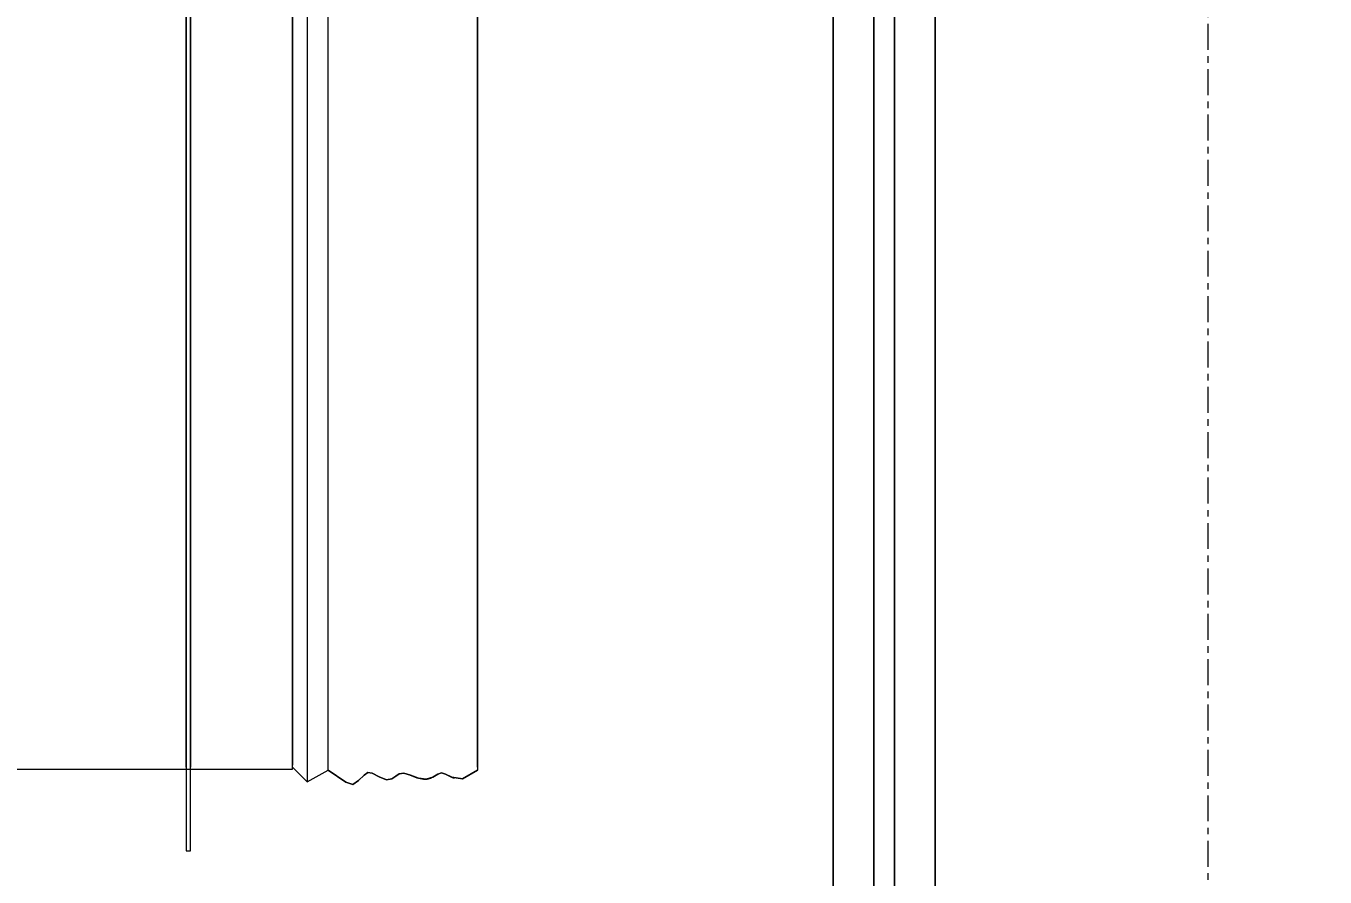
# Model space of a CAD drawing. Header units: millimetres. Extents: x -22227 to 20164, y 15335 to 61747.
# Drawn here: x 2623 to 3259, y 53908 to 54325 of the extents above; entities that cross this region are included whole.
import ezdxf

# ---------------------------------------------------------------- set-up
doc = ezdxf.new("R2010")
doc.units = ezdxf.units.MM
doc.linetypes.add('Grid Line', pattern=[22.225, 12.7, -3.175, 3.175, -3.175])
for name, color, linetype, lineweight in [('A-ANNO-DIMS', 7, 'Continuous', 9), ('A-ANNO-DIMS-170', 7, 'Continuous', 9), ('A-WALL', 7, 'Continuous', 9), ('M-EQPM', 7, 'Continuous', 5), ('S-GRID', 7, 'Continuous', 9)]:
    doc.layers.add(name, color=color, linetype=linetype, lineweight=lineweight)
doc.layers.add('A-GLAZ', color=7, linetype='Continuous', lineweight=9, true_color=0x00007f)
doc.styles.add('Arial_4', font='arial.ttf', dxfattribs={"width": 0.8, "height": 255})
doc.dimstyles.new('AK_DIM_2_0_Arial_đỏ', dxfattribs={"dimscale": 304.8, "dimtxt": 260.166147, "dimasz": 0.278871, "dimexe": 0.278871, "dimexo": 0.278871, "dimgap": 0.055774, "dimtad": 1, "dimdec": 0, "dimzin": 0, "dimdsep": 46, "dimtxsty": 'Arial_4', "dimblk1": 'OBLIQUE', "dimblk2": 'OBLIQUE', "dimsah": 1, "dimcen": 0.09, "dimadec": 0, "dimazin": 0, "dimtfac": 1, "dimtdec": 4, "dimtix": 1, "dimtmove": 0, "dimatfit": 3, "dimfxl": 1, "dimtvp": 1, "dimtolj": 1, "dimtzin": 0, "dimarcsym": 2})

# ---------------------------------------------------------------- blocks, each defined once
blk = doc.blocks.new('AK_OViewTuongPanel - 1000x1200-V7-MẶT BẰNG BỐ TRÍ THIẾT BỊ')
at = {"layer": 'A-GLAZ', "color": 254, "true_color": 0xcccce5}
for p, q in [((-500, 25), (500, 25)), ((-500, 5), (500, 5)), ((500, -5), (-500, -5)), ((500, -25), (-500, -25))]:
    blk.add_line(p, q, dxfattribs=at)
at = {"layer": 'A-GLAZ', "color": 9, "true_color": 0xaaaad4}
for p, q in [((500, 25), (-500, 25)), ((500, 5), (-500, 5)), ((-500, -5), (500, -5)), ((-500, -25), (500, -25))]:
    blk.add_line(p, q, dxfattribs=at)
blk = doc.blocks.new('AK-SGS-M3-A_rvt-1-MẶT BẰNG BỐ TRÍ THIẾT BỊ')
at = {"layer": 'A-WALL', "color": 254, "true_color": 0xe0e0e0}
for p, q in [((3017.8, 54479.44), (3017.8, 53479.44)), ((3067.8, 53479.44), (3067.8, 54479.44))]:
    blk.add_line(p, q, dxfattribs=at)
at = {"layer": 'A-WALL', "color": 254, "true_color": 0xcccccc}
for p, q in [((3017.8, 53479.44), (3017.8, 54479.44)), ((3067.8, 54479.44), (3067.8, 53479.44))]:
    blk.add_line(p, q, dxfattribs=at)
at = {"layer": 'A-GLAZ', "color": 9, "lineweight": 9, "true_color": 0xaaaad4, "rotation": 89.99999999999993}
blk.add_blockref('AK_OViewTuongPanel - 1000x1200-V7-MẶT BẰNG BỐ TRÍ THIẾT BỊ', (3042.8, 53979.44), dxfattribs=at)
blk = doc.blocks.new('03_DSC_Fan _axial_ - 760-1827556-MẶT BẰNG BỐ TRÍ THIẾT BỊ')
at = {"layer": 'M-EQPM', "color": 34, "true_color": 0x994c00}
for p, q in [((648, 340), (648, -340)), ((648, 340), (648, -340)), ((650, -340), (650, 340)), ((650, -340), (650, 340)), ((707.21, 306.21), (707.21, -306.21)), ((707.21, 306.21), (707.21, -306.21)), ((648, -299), (648, 299)), ((648, -299), (648, 299)), ((650, 299), (650, -299)), ((650, 299), (650, -299)), ((700, -300), (700, 300)), ((700, -300), (700, 300)), ((700, -299), (700, 299)), ((700, -299), (700, 299)), ((717.36, -300.41), (717.36, 300.41)), ((717.36, -300.41), (717.36, 300.41)), ((790.59, 300.41), (790.59, -300.41)), ((790.59, 300.41), (790.59, -300.41)), ((790.59, -299), (790.59, 299)), ((790.59, -299), (790.59, 299)), ((700, 298), (700, -298)), ((700, 298), (700, -298)), ((0, -300), (700, -300)), ((700, -299), (707.21, -306.21)), ((707.21, -306.21), (717.36, -300.41)), ((648, -340), (650, -340))]:
    blk.add_line(p, q, dxfattribs=at)
at = {"layer": 'M-EQPM', "color": 34, "true_color": 0x994c00, "flags": 128}
for points in [[(790.59, -300.41), (783.19, -304.71), (777.96, -303.89), (774.86, -302.37), (772.99, -301.74), (771.13, -302.4), (768.63, -303.87), (765.43, -304.88), (761.6, -304.37), (757.67, -302.96), (754.4, -301.93), (752.23, -302.18), (750.55, -303.31), (748.62, -304.66), (745.97, -305.15), (742.45, -303.79), (739.04, -301.93), (736.85, -301.54), (734.99, -302.87), (732.28, -305.52), (729.55, -307.49), (726.06, -306.39), (717.36, -300.41)], [(717.36, -300.41), (726.06, -306.39), (729.55, -307.49), (732.28, -305.52), (734.99, -302.87), (736.85, -301.54), (739.04, -301.93), (742.45, -303.79), (745.97, -305.15), (748.62, -304.66), (750.55, -303.31), (752.23, -302.18), (754.4, -301.93), (757.67, -302.96), (761.6, -304.37), (765.43, -304.88), (768.63, -303.87), (771.13, -302.4), (772.99, -301.74), (774.86, -302.37), (777.96, -303.89), (783.19, -304.71), (790.59, -300.41)], [(754.42, -301.94), (755.89, -302.31), (760.9, -304.16), (764.11, -304.89), (765.98, -304.81), (767.63, -304.33), (771.16, -302.39), (772.27, -301.85), (772.79, -301.75), (773.25, -301.76), (773.72, -301.87), (775.93, -302.92), (778.18, -303.99), (779.17, -304.35)]]:
    blk.add_lwpolyline(points, dxfattribs=at)
blk = doc.blocks.new('03_DSC_Fan _axial_ - 760-V163-MẶT BẰNG BỐ TRÍ THIẾT BỊ')
at = {"layer": 'M-EQPM', "color": 34, "true_color": 0x994c00}
for p, q in [((648, 340), (648, -340)), ((648, 340), (648, -340)), ((650, -340), (650, 340)), ((650, -340), (650, 340)), ((707.21, 306.21), (707.21, -306.21)), ((707.21, 306.21), (707.21, -306.21)), ((648, -299), (648, 299)), ((648, -299), (648, 299)), ((650, 299), (650, -299)), ((650, 299), (650, -299)), ((700, -300), (700, 300)), ((700, -300), (700, 300)), ((700, -299), (700, 299)), ((700, -299), (700, 299)), ((717.36, -300.41), (717.36, 300.41)), ((717.36, -300.41), (717.36, 300.41)), ((790.59, 300.41), (790.59, -300.41)), ((790.59, 300.41), (790.59, -300.41)), ((790.59, -299), (790.59, 299)), ((790.59, -299), (790.59, 299)), ((700, 298), (700, -298)), ((700, 298), (700, -298)), ((0, -300), (700, -300)), ((700, -299), (707.21, -306.21)), ((707.21, -306.21), (717.36, -300.41)), ((648, -340), (650, -340))]:
    blk.add_line(p, q, dxfattribs=at)
at = {"layer": 'M-EQPM', "color": 34, "true_color": 0x994c00, "flags": 128}
for points in [[(790.59, -300.41), (783.19, -304.71), (777.96, -303.89), (774.86, -302.37), (772.99, -301.74), (771.13, -302.4), (768.63, -303.87), (765.43, -304.88), (761.6, -304.37), (757.67, -302.96), (754.4, -301.93), (752.23, -302.18), (750.55, -303.31), (748.62, -304.66), (745.97, -305.15), (742.45, -303.79), (739.04, -301.93), (736.85, -301.54), (734.99, -302.87), (732.28, -305.52), (729.55, -307.49), (726.06, -306.39), (717.36, -300.41)], [(717.36, -300.41), (726.06, -306.39), (729.55, -307.49), (732.28, -305.52), (734.99, -302.87), (736.85, -301.54), (739.04, -301.93), (742.45, -303.79), (745.97, -305.15), (748.62, -304.66), (750.55, -303.31), (752.23, -302.18), (754.4, -301.93), (757.67, -302.96), (761.6, -304.37), (765.43, -304.88), (768.63, -303.87), (771.13, -302.4), (772.99, -301.74), (774.86, -302.37), (777.96, -303.89), (783.19, -304.71), (790.59, -300.41)], [(754.42, -301.94), (755.89, -302.31), (760.9, -304.16), (764.11, -304.89), (765.98, -304.81), (767.63, -304.33), (771.16, -302.39), (772.27, -301.85), (772.79, -301.75), (773.25, -301.76), (773.72, -301.87), (775.93, -302.92), (778.18, -303.99), (779.17, -304.35)]]:
    blk.add_lwpolyline(points, dxfattribs=at)
blk = doc.blocks.new('03_DSC_Fan _axial_ - 760-V172-MẶT BẰNG BỐ TRÍ THIẾT BỊ')
at = {"layer": 'M-EQPM', "color": 34, "true_color": 0x994c00}
for p, q in [((648, 340), (648, -340)), ((648, 340), (648, -340)), ((648, 340), (648, -340)), ((648, 340), (648, -340)), ((650, -340), (650, 340)), ((650, -340), (650, 340)), ((650, -340), (650, 340)), ((650, -340), (650, 340)), ((707.21, 306.21), (707.21, -306.21)), ((707.21, 306.21), (707.21, -306.21)), ((707.21, 306.21), (707.21, -306.21)), ((707.21, 306.21), (707.21, -306.21)), ((648, -299), (648, 299)), ((648, -299), (648, 299)), ((648, -299), (648, 299)), ((648, -299), (648, 299)), ((650, 299), (650, -299)), ((650, 299), (650, -299)), ((650, 299), (650, -299)), ((650, 299), (650, -299)), ((700, -300), (700, 300)), ((700, -300), (700, 300)), ((700, -300), (700, 300)), ((700, -300), (700, 300)), ((700, -299), (700, 299)), ((700, -299), (700, 299)), ((700, -299), (700, 299)), ((700, -299), (700, 299)), ((717.36, -300.41), (717.36, 300.41)), ((717.36, -300.41), (717.36, 300.41)), ((717.36, -300.41), (717.36, 300.41)), ((717.36, -300.41), (717.36, 300.41)), ((790.59, 300.41), (790.59, -300.41)), ((790.59, 300.41), (790.59, -300.41)), ((790.59, 300.41), (790.59, -300.41)), ((790.59, 300.41), (790.59, -300.41)), ((790.59, -299), (790.59, 299)), ((790.59, -299), (790.59, 299)), ((790.59, -299), (790.59, 299)), ((790.59, -299), (790.59, 299)), ((700, 298), (700, -298)), ((700, 298), (700, -298)), ((700, 298), (700, -298)), ((700, 298), (700, -298)), ((0, -300), (700, -300)), ((0, -300), (700, -300)), ((700, -299), (707.21, -306.21)), ((700, -299), (707.21, -306.21)), ((707.21, -306.21), (717.36, -300.41)), ((707.21, -306.21), (717.36, -300.41)), ((648, -340), (650, -340)), ((648, -340), (650, -340))]:
    blk.add_line(p, q, dxfattribs=at)
at = {"layer": 'M-EQPM', "color": 34, "true_color": 0x994c00, "flags": 128}
for points in [[(790.59, -300.41), (783.19, -304.71), (777.96, -303.89), (774.86, -302.37), (772.99, -301.74), (771.13, -302.4), (768.63, -303.87), (765.43, -304.88), (761.6, -304.37), (757.67, -302.96), (754.4, -301.93), (752.23, -302.18), (750.55, -303.31), (748.62, -304.66), (745.97, -305.15), (742.45, -303.79), (739.04, -301.93), (736.85, -301.54), (734.99, -302.87), (732.28, -305.52), (729.55, -307.49), (726.06, -306.39), (717.36, -300.41)], [(717.36, -300.41), (726.06, -306.39), (729.55, -307.49), (732.28, -305.52), (734.99, -302.87), (736.85, -301.54), (739.04, -301.93), (742.45, -303.79), (745.97, -305.15), (748.62, -304.66), (750.55, -303.31), (752.23, -302.18), (754.4, -301.93), (757.67, -302.96), (761.6, -304.37), (765.43, -304.88), (768.63, -303.87), (771.13, -302.4), (772.99, -301.74), (774.86, -302.37), (777.96, -303.89), (783.19, -304.71), (790.59, -300.41)], [(790.59, -300.41), (783.19, -304.71), (777.96, -303.89), (774.86, -302.37), (772.99, -301.74), (771.13, -302.4), (768.63, -303.87), (765.43, -304.88), (761.6, -304.37), (757.67, -302.96), (754.4, -301.93), (752.23, -302.18), (750.55, -303.31), (748.62, -304.66), (745.97, -305.15), (742.45, -303.79), (739.04, -301.93), (736.85, -301.54), (734.99, -302.87), (732.28, -305.52), (729.55, -307.49), (726.06, -306.39), (717.36, -300.41)], [(717.36, -300.41), (726.06, -306.39), (729.55, -307.49), (732.28, -305.52), (734.99, -302.87), (736.85, -301.54), (739.04, -301.93), (742.45, -303.79), (745.97, -305.15), (748.62, -304.66), (750.55, -303.31), (752.23, -302.18), (754.4, -301.93), (757.67, -302.96), (761.6, -304.37), (765.43, -304.88), (768.63, -303.87), (771.13, -302.4), (772.99, -301.74), (774.86, -302.37), (777.96, -303.89), (783.19, -304.71), (790.59, -300.41)], [(754.42, -301.94), (755.89, -302.31), (760.9, -304.16), (764.11, -304.89), (765.98, -304.81), (767.63, -304.33), (771.16, -302.39), (772.27, -301.85), (772.79, -301.75), (773.25, -301.76), (773.72, -301.87), (775.93, -302.92), (778.18, -303.99), (779.17, -304.35)], [(754.42, -301.94), (755.89, -302.31), (760.9, -304.16), (764.11, -304.89), (765.98, -304.81), (767.63, -304.33), (771.16, -302.39), (772.27, -301.85), (772.79, -301.75), (773.25, -301.76), (773.72, -301.87), (775.93, -302.92), (778.18, -303.99), (779.17, -304.35)]]:
    blk.add_lwpolyline(points, dxfattribs=at)
blk = doc.blocks.new('03_DSC_Fan _axial_ - 760-V177-MẶT BẰNG BỐ TRÍ THIẾT BỊ')
at = {"layer": 'M-EQPM', "color": 34, "true_color": 0x994c00}
for p, q in [((648, 340), (648, -340)), ((648, 340), (648, -340)), ((648, 340), (648, -340)), ((648, 340), (648, -340)), ((650, -340), (650, 340)), ((650, -340), (650, 340)), ((650, -340), (650, 340)), ((650, -340), (650, 340)), ((707.21, 306.21), (707.21, -306.21)), ((707.21, 306.21), (707.21, -306.21)), ((707.21, 306.21), (707.21, -306.21)), ((707.21, 306.21), (707.21, -306.21)), ((648, -299), (648, 299)), ((648, -299), (648, 299)), ((648, -299), (648, 299)), ((648, -299), (648, 299)), ((650, 299), (650, -299)), ((650, 299), (650, -299)), ((650, 299), (650, -299)), ((650, 299), (650, -299)), ((700, -300), (700, 300)), ((700, -300), (700, 300)), ((700, -300), (700, 300)), ((700, -300), (700, 300)), ((700, -299), (700, 299)), ((700, -299), (700, 299)), ((700, -299), (700, 299)), ((700, -299), (700, 299)), ((717.36, -300.41), (717.36, 300.41)), ((717.36, -300.41), (717.36, 300.41)), ((717.36, -300.41), (717.36, 300.41)), ((717.36, -300.41), (717.36, 300.41)), ((790.59, 300.41), (790.59, -300.41)), ((790.59, 300.41), (790.59, -300.41)), ((790.59, 300.41), (790.59, -300.41)), ((790.59, 300.41), (790.59, -300.41)), ((790.59, -299), (790.59, 299)), ((790.59, -299), (790.59, 299)), ((790.59, -299), (790.59, 299)), ((790.59, -299), (790.59, 299)), ((700, 298), (700, -298)), ((700, 298), (700, -298)), ((700, 298), (700, -298)), ((700, 298), (700, -298)), ((0, -300), (700, -300)), ((0, -300), (700, -300)), ((700, -299), (707.21, -306.21)), ((700, -299), (707.21, -306.21)), ((707.21, -306.21), (717.36, -300.41)), ((707.21, -306.21), (717.36, -300.41)), ((648, -340), (650, -340)), ((648, -340), (650, -340))]:
    blk.add_line(p, q, dxfattribs=at)
at = {"layer": 'M-EQPM', "color": 34, "true_color": 0x994c00, "flags": 128}
for points in [[(790.59, -300.41), (783.19, -304.71), (777.96, -303.89), (774.86, -302.37), (772.99, -301.74), (771.13, -302.4), (768.63, -303.87), (765.43, -304.88), (761.6, -304.37), (757.67, -302.96), (754.4, -301.93), (752.23, -302.18), (750.55, -303.31), (748.62, -304.66), (745.97, -305.15), (742.45, -303.79), (739.04, -301.93), (736.85, -301.54), (734.99, -302.87), (732.28, -305.52), (729.55, -307.49), (726.06, -306.39), (717.36, -300.41)], [(717.36, -300.41), (726.06, -306.39), (729.55, -307.49), (732.28, -305.52), (734.99, -302.87), (736.85, -301.54), (739.04, -301.93), (742.45, -303.79), (745.97, -305.15), (748.62, -304.66), (750.55, -303.31), (752.23, -302.18), (754.4, -301.93), (757.67, -302.96), (761.6, -304.37), (765.43, -304.88), (768.63, -303.87), (771.13, -302.4), (772.99, -301.74), (774.86, -302.37), (777.96, -303.89), (783.19, -304.71), (790.59, -300.41)], [(790.59, -300.41), (783.19, -304.71), (777.96, -303.89), (774.86, -302.37), (772.99, -301.74), (771.13, -302.4), (768.63, -303.87), (765.43, -304.88), (761.6, -304.37), (757.67, -302.96), (754.4, -301.93), (752.23, -302.18), (750.55, -303.31), (748.62, -304.66), (745.97, -305.15), (742.45, -303.79), (739.04, -301.93), (736.85, -301.54), (734.99, -302.87), (732.28, -305.52), (729.55, -307.49), (726.06, -306.39), (717.36, -300.41)], [(717.36, -300.41), (726.06, -306.39), (729.55, -307.49), (732.28, -305.52), (734.99, -302.87), (736.85, -301.54), (739.04, -301.93), (742.45, -303.79), (745.97, -305.15), (748.62, -304.66), (750.55, -303.31), (752.23, -302.18), (754.4, -301.93), (757.67, -302.96), (761.6, -304.37), (765.43, -304.88), (768.63, -303.87), (771.13, -302.4), (772.99, -301.74), (774.86, -302.37), (777.96, -303.89), (783.19, -304.71), (790.59, -300.41)], [(754.42, -301.94), (755.89, -302.31), (760.9, -304.16), (764.11, -304.89), (765.98, -304.81), (767.63, -304.33), (771.16, -302.39), (772.27, -301.85), (772.79, -301.75), (773.25, -301.76), (773.72, -301.87), (775.93, -302.92), (778.18, -303.99), (779.17, -304.35)], [(754.42, -301.94), (755.89, -302.31), (760.9, -304.16), (764.11, -304.89), (765.98, -304.81), (767.63, -304.33), (771.16, -302.39), (772.27, -301.85), (772.79, -301.75), (773.25, -301.76), (773.72, -301.87), (775.93, -302.92), (778.18, -303.99), (779.17, -304.35)]]:
    blk.add_lwpolyline(points, dxfattribs=at)
blk = doc.blocks.new('AK-SGS-M3-Hrvt_rvt-1-MẶT BẰNG BỐ TRÍ THIẾT BỊ')
at = {"layer": 'M-EQPM', "lineweight": 9}
for name in ['03_DSC_Fan _axial_ - 760-1827556-MẶT BẰNG BỐ TRÍ THIẾT BỊ', '03_DSC_Fan _axial_ - 760-V163-MẶT BẰNG BỐ TRÍ THIẾT BỊ', '03_DSC_Fan _axial_ - 760-V172-MẶT BẰNG BỐ TRÍ THIẾT BỊ', '03_DSC_Fan _axial_ - 760-V177-MẶT BẰNG BỐ TRÍ THIẾT BỊ']:
    blk.add_blockref(name, (2053.19, 54261.26), dxfattribs=at)
blk = doc.blocks.new('DIMBLOCK20-MẶT BẰNG BỐ TRÍ THIẾT BỊ')
at = {"layer": 'A-ANNO-DIMS-170', "color": 1, "true_color": 0xff0000}
for p, q in [((1477.85, 53962.26), (1435.35, 54004.76)), ((1477.85, 53962.26), (1392.85, 53962.26)), ((1477.85, 53216.94), (1477.85, 53962.26)), ((1477.85, 53962.26), (1520.35, 53919.76)), ((1477.85, 53962.26), (1877.61, 53962.26)), ((1477.85, 53216.94), (1435.35, 53259.44)), ((1477.85, 53216.94), (1392.85, 53216.94)), ((1477.85, 53216.94), (1520.35, 53174.44)), ((1477.85, 53216.94), (2932.8, 53216.94))]:
    blk.add_line(p, q, dxfattribs=at)
at = {"layer": 'A-ANNO-DIMS-170', "color": 0, "insert": (1129.8, 53355.45), "char_height": 255, "width": 561.9589, "attachment_point": 1, "rotation": 90, "line_spacing_factor": 0.941778, "style": 'Arial_4'}
blk.add_mtext('745', dxfattribs=at)
blk = doc.blocks.new('_Oblique')
at = {"color": 0, "linetype": 'ByBlock', "lineweight": -2}
blk.add_line((-0.5, -0.5), (0.5, 0.5), dxfattribs=at)
blk = doc.blocks.new('DIMBLOCK22-MẶT BẰNG BỐ TRÍ THIẾT BỊ')
at = {"layer": 'A-ANNO-DIMS-170', "color": 1, "true_color": 0xff0000}
for p, q in [((2843.78, 53310.92), (2843.78, 53877.26)), ((3017.8, 53310.92), (3017.8, 53395.92)), ((2843.78, 53310.92), (2886.28, 53353.42)), ((3017.8, 53310.92), (3060.3, 53353.42)), ((2843.78, 53310.92), (2801.28, 53268.42)), ((2843.78, 53310.92), (3017.8, 53310.92)), ((2843.78, 53310.92), (2843.78, 53225.92)), ((3017.8, 53310.92), (2975.3, 53268.42)), ((3017.8, 53310.92), (3017.8, 53301.94))]:
    blk.add_line(p, q, dxfattribs=at)
at = {"layer": 'A-ANNO-DIMS-170', "color": 0, "insert": (2696.64, 53658.97), "char_height": 255, "width": 561.9589, "attachment_point": 1, "line_spacing_factor": 0.941778, "style": 'Arial_4'}
blk.add_mtext('174', dxfattribs=at)

msp = doc.modelspace()

# ---------------------------------------------------------------- linework, layer by layer
at = {"layer": 'S-GRID', "linetype": 'Grid Line'}
msp.add_line((3201.41, 15797.66), (3201.41, 59870.47), dxfattribs=at)

# ---------------------------------------------------------------- block references
at = {"lineweight": 5}
for name in ['AK-SGS-M3-Hrvt_rvt-1-MẶT BẰNG BỐ TRÍ THIẾT BỊ', 'AK-SGS-M3-A_rvt-1-MẶT BẰNG BỐ TRÍ THIẾT BỊ']:
    msp.add_blockref(name, (0, 0), dxfattribs=at)

# ---------------------------------------------------------------- dimensions: what is measured, and where the dimension line sits
at = {"layer": 'A-ANNO-DIMS', "color": 1, "true_color": 0xff0000}
dim = msp.add_linear_dim(base=(1477.85, 53962.26), p1=(3017.8, 53216.94), p2=(1962.61, 53962.26), angle=90, dimstyle='AK_DIM_2_0_Arial_đỏ', override={"dimpost": '<>', "dimfxl": 1291.874887}, dxfattribs=at)
dim.commit()
dim.dimension.update_dxf_attribs({"geometry": 'DIMBLOCK20-MẶT BẰNG BỐ TRÍ THIẾT BỊ', "text_midpoint": (1331.17, 53589.6)})
dim = msp.add_linear_dim(base=(3017.8, 53310.92), p1=(2843.78, 53962.26), p2=(3017.8, 53216.94), dimstyle='AK_DIM_2_0_Arial_đỏ', override={"dimpost": '<>', "dimfxl": 765.366422}, dxfattribs=at)
dim.commit()
dim.dimension.update_dxf_attribs({"geometry": 'DIMBLOCK22-MẶT BẰNG BỐ TRÍ THIẾT BỊ', "text_midpoint": (2930.79, 53455.95)})

doc.saveas('drawing.dxf')
